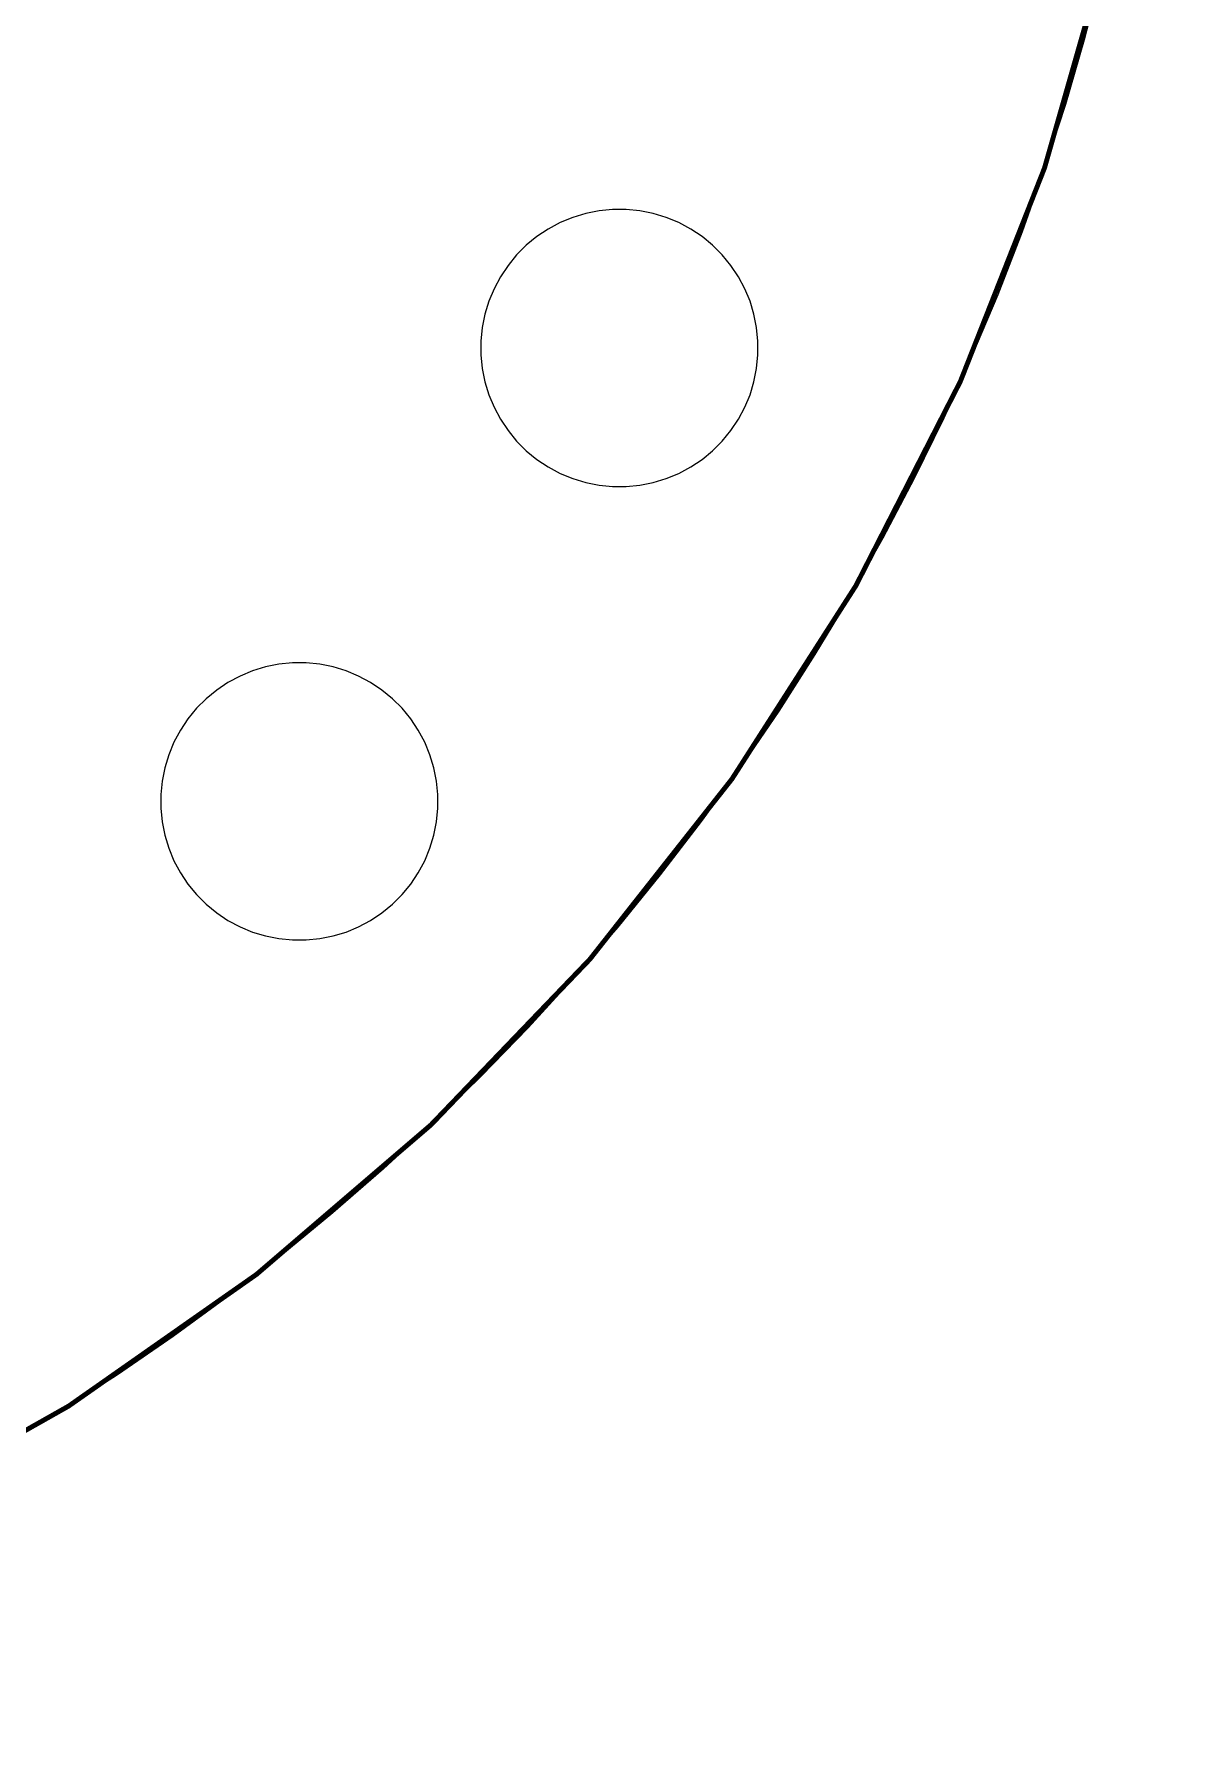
# Model space of a CAD drawing. Header units: millimetres. Extents: x 0 to 9.66, y 0 to 9.59.
# Drawn here: x 7.334 to 9.662, y -0.004 to 3.48 of the extents above; entities that cross this region are included whole.
import ezdxf

# ---------------------------------------------------------------- set-up
doc = ezdxf.new("R2010")
doc.units = ezdxf.units.MM
doc.header["$MEASUREMENT"] = 0
doc.layers.add('Mechanical1', color=6, linetype='Continuous')
doc.layers.add('TopLayer', color=1, linetype='Continuous')

msp = doc.modelspace()

# ---------------------------------------------------------------- linework, layer by layer
at = {"layer": 'Mechanical1', "const_width": 0.01}
msp.add_lwpolyline([(3.995, 0.0008, -11.497626), (5.6621, 0.0008)], format="xyb", dxfattribs=at)
at = {"layer": 'TopLayer'}
for p, q in [((9.5172, 3.602), (9.4824, 3.4687)), ((9.4824, 3.4687), (9.4437, 3.3364)), ((9.4437, 3.3364), (9.4013, 3.2053)), ((9.4013, 3.2053), (9.3552, 3.0755)), ((8.4358, 3.1052), (8.41, 3.0945)), ((8.4358, 3.1052), (8.41, 3.0945)), ((8.4624, 3.1133), (8.4358, 3.1052)), ((8.4624, 3.1133), (8.4358, 3.1052)), ((8.4897, 3.1187), (8.4624, 3.1133)), ((8.4897, 3.1187), (8.4624, 3.1133)), ((8.5174, 3.1214), (8.4897, 3.1187)), ((8.5174, 3.1214), (8.4897, 3.1187)), ((8.5314, 3.1214), (8.5174, 3.1214)), ((8.5453, 3.1214), (8.5174, 3.1214)), ((8.5453, 3.1214), (8.5314, 3.1214)), ((8.573, 3.1187), (8.5453, 3.1214)), ((8.573, 3.1187), (8.5453, 3.1214)), ((8.6003, 3.1133), (8.573, 3.1187)), ((8.6003, 3.1133), (8.573, 3.1187)), ((8.627, 3.1052), (8.6003, 3.1133)), ((8.627, 3.1052), (8.6003, 3.1133)), ((8.6527, 3.0945), (8.627, 3.1052)), ((8.6527, 3.0945), (8.627, 3.1052)), ((8.3855, 3.0814), (8.3623, 3.0659)), ((8.3855, 3.0814), (8.3623, 3.0659)), ((8.41, 3.0945), (8.3855, 3.0814)), ((8.41, 3.0945), (8.3855, 3.0814)), ((8.6773, 3.0814), (8.6527, 3.0945)), ((8.6773, 3.0814), (8.6527, 3.0945)), ((8.7004, 3.0659), (8.6773, 3.0814)), ((8.7004, 3.0659), (8.6773, 3.0814)), ((9.3552, 3.0755), (9.3054, 2.947)), ((8.3408, 3.0482), (8.3211, 3.0286)), ((8.3408, 3.0482), (8.3211, 3.0286)), ((8.3623, 3.0659), (8.3408, 3.0482)), ((8.3623, 3.0659), (8.3408, 3.0482)), ((8.722, 3.0482), (8.7004, 3.0659)), ((8.722, 3.0482), (8.7004, 3.0659)), ((8.7416, 3.0286), (8.722, 3.0482)), ((8.7416, 3.0286), (8.722, 3.0482)), ((8.3034, 3.007), (8.2879, 2.9839)), ((8.3034, 3.007), (8.2879, 2.9839)), ((8.3211, 3.0286), (8.3034, 3.007)), ((8.3211, 3.0286), (8.3034, 3.007)), ((8.7593, 3.007), (8.7416, 3.0286)), ((8.7593, 3.007), (8.7416, 3.0286)), ((8.7748, 2.9839), (8.7593, 3.007)), ((8.7748, 2.9839), (8.7593, 3.007)), ((8.2879, 2.9839), (8.2748, 2.9593)), ((8.2879, 2.9839), (8.2748, 2.9593)), ((8.7879, 2.9593), (8.7748, 2.9839)), ((8.7879, 2.9593), (8.7748, 2.9839)), ((8.2642, 2.9336), (8.2561, 2.9069)), ((8.2642, 2.9336), (8.2561, 2.9069)), ((8.2748, 2.9593), (8.2642, 2.9336)), ((8.2748, 2.9593), (8.2642, 2.9336)), ((8.7986, 2.9336), (8.7879, 2.9593)), ((8.7986, 2.9336), (8.7879, 2.9593)), ((8.8067, 2.9069), (8.7986, 2.9336)), ((8.8067, 2.9069), (8.7986, 2.9336)), ((9.3054, 2.947), (9.2519, 2.82)), ((8.2561, 2.9069), (8.2506, 2.8796)), ((8.2561, 2.9069), (8.2506, 2.8796)), ((8.8121, 2.8796), (8.8067, 2.9069)), ((8.8121, 2.8796), (8.8067, 2.9069)), ((8.2506, 2.8796), (8.2479, 2.8519)), ((8.2506, 2.8796), (8.2479, 2.8519)), ((8.8148, 2.8519), (8.8121, 2.8796)), ((8.8148, 2.8519), (8.8121, 2.8796)), ((8.2479, 2.8519), (8.2479, 2.838)), ((8.2479, 2.8519), (8.2479, 2.824)), ((8.2479, 2.838), (8.2479, 2.838)), ((8.2479, 2.838), (8.2479, 2.824)), ((8.2479, 2.824), (8.2506, 2.7963)), ((8.2479, 2.824), (8.2506, 2.7963)), ((8.8121, 2.7963), (8.8148, 2.824)), ((8.8121, 2.7963), (8.8148, 2.824)), ((8.8148, 2.838), (8.8148, 2.8519)), ((8.8148, 2.824), (8.8148, 2.8519)), ((8.8148, 2.824), (8.8148, 2.838)), ((8.2506, 2.7963), (8.2561, 2.769)), ((8.2506, 2.7963), (8.2561, 2.769)), ((8.8067, 2.769), (8.8121, 2.7963)), ((8.8067, 2.769), (8.8121, 2.7963)), ((9.2519, 2.82), (9.1949, 2.6945)), ((8.2561, 2.769), (8.2642, 2.7424)), ((8.2561, 2.769), (8.2642, 2.7424)), ((8.7986, 2.7424), (8.8067, 2.769)), ((8.7986, 2.7424), (8.8067, 2.769)), ((8.2642, 2.7424), (8.2748, 2.7166)), ((8.2642, 2.7424), (8.2748, 2.7166)), ((8.7879, 2.7166), (8.7986, 2.7424)), ((8.7879, 2.7166), (8.7986, 2.7424)), ((8.2748, 2.7166), (8.2879, 2.6921)), ((8.2748, 2.7166), (8.2879, 2.6921)), ((8.2879, 2.6921), (8.3034, 2.6689)), ((8.2879, 2.6921), (8.3034, 2.6689)), ((8.7593, 2.6689), (8.7748, 2.6921)), ((8.7593, 2.6689), (8.7748, 2.6921)), ((8.7748, 2.6921), (8.7879, 2.7166)), ((8.7748, 2.6921), (8.7879, 2.7166)), ((9.1949, 2.6945), (9.1342, 2.5708)), ((8.3034, 2.6689), (8.3211, 2.6474)), ((8.3034, 2.6689), (8.3211, 2.6474)), ((8.7416, 2.6474), (8.7593, 2.6689)), ((8.7416, 2.6474), (8.7593, 2.6689)), ((8.3211, 2.6474), (8.3408, 2.6277)), ((8.3211, 2.6474), (8.3408, 2.6277)), ((8.3408, 2.6277), (8.3623, 2.61)), ((8.3408, 2.6277), (8.3623, 2.61)), ((8.7004, 2.61), (8.722, 2.6277)), ((8.7004, 2.61), (8.722, 2.6277)), ((8.722, 2.6277), (8.7416, 2.6474)), ((8.722, 2.6277), (8.7416, 2.6474)), ((8.3623, 2.61), (8.3855, 2.5945)), ((8.3623, 2.61), (8.3855, 2.5945)), ((8.3855, 2.5945), (8.41, 2.5814)), ((8.3855, 2.5945), (8.41, 2.5814)), ((8.41, 2.5814), (8.4358, 2.5708)), ((8.41, 2.5814), (8.4358, 2.5708)), ((8.627, 2.5708), (8.6527, 2.5814)), ((8.627, 2.5708), (8.6527, 2.5814)), ((8.6527, 2.5814), (8.6773, 2.5945)), ((8.6527, 2.5814), (8.6773, 2.5945)), ((8.6773, 2.5945), (8.7004, 2.61)), ((8.6773, 2.5945), (8.7004, 2.61)), ((8.4358, 2.5708), (8.4624, 2.5627)), ((8.4358, 2.5708), (8.4624, 2.5627)), ((8.4624, 2.5627), (8.4897, 2.5572)), ((8.4624, 2.5627), (8.4897, 2.5572)), ((8.4897, 2.5572), (8.5174, 2.5545)), ((8.4897, 2.5572), (8.5174, 2.5545)), ((8.5174, 2.5545), (8.5314, 2.5545)), ((8.5174, 2.5545), (8.5453, 2.5545)), ((8.5314, 2.5545), (8.5453, 2.5545)), ((8.5453, 2.5545), (8.573, 2.5572)), ((8.5453, 2.5545), (8.573, 2.5572)), ((8.573, 2.5572), (8.6003, 2.5627)), ((8.573, 2.5572), (8.6003, 2.5627)), ((8.6003, 2.5627), (8.627, 2.5708)), ((8.6003, 2.5627), (8.627, 2.5708)), ((9.1342, 2.5708), (9.0701, 2.4488)), ((9.0701, 2.4488), (9.0025, 2.3287)), ((9.0025, 2.3287), (8.9315, 2.2106)), ((8.9315, 2.2106), (8.8572, 2.0945)), ((7.7551, 2.1666), (7.7305, 2.1535)), ((7.7551, 2.1666), (7.7305, 2.1535)), ((7.7808, 2.1773), (7.7551, 2.1666)), ((7.7808, 2.1773), (7.7551, 2.1666)), ((7.8075, 2.1854), (7.7808, 2.1773)), ((7.8075, 2.1854), (7.7808, 2.1773)), ((7.8348, 2.1908), (7.8075, 2.1854)), ((7.8348, 2.1908), (7.8075, 2.1854)), ((7.8625, 2.1936), (7.8348, 2.1908)), ((7.8625, 2.1936), (7.8348, 2.1908)), ((7.8764, 2.1936), (7.8625, 2.1936)), ((7.8903, 2.1936), (7.8625, 2.1936)), ((7.8903, 2.1936), (7.8764, 2.1936)), ((7.9181, 2.1908), (7.8903, 2.1936)), ((7.9181, 2.1908), (7.8903, 2.1936)), ((7.9454, 2.1854), (7.9181, 2.1908)), ((7.9454, 2.1854), (7.9181, 2.1908)), ((7.972, 2.1773), (7.9454, 2.1854)), ((7.972, 2.1773), (7.9454, 2.1854)), ((7.9977, 2.1666), (7.972, 2.1773)), ((7.9977, 2.1666), (7.972, 2.1773)), ((8.0223, 2.1535), (7.9977, 2.1666)), ((8.0223, 2.1535), (7.9977, 2.1666)), ((7.7074, 2.138), (7.6858, 2.1204)), ((7.7074, 2.138), (7.6858, 2.1204)), ((7.7305, 2.1535), (7.7074, 2.138)), ((7.7305, 2.1535), (7.7074, 2.138)), ((8.0455, 2.138), (8.0223, 2.1535)), ((8.0455, 2.138), (8.0223, 2.1535)), ((8.067, 2.1204), (8.0455, 2.138)), ((8.067, 2.1204), (8.0455, 2.138)), ((7.6661, 2.1007), (7.6485, 2.0792)), ((7.6661, 2.1007), (7.6485, 2.0792)), ((7.6858, 2.1204), (7.6661, 2.1007)), ((7.6858, 2.1204), (7.6661, 2.1007)), ((8.0867, 2.1007), (8.067, 2.1204)), ((8.0867, 2.1007), (8.067, 2.1204)), ((8.1044, 2.0792), (8.0867, 2.1007)), ((8.1044, 2.0792), (8.0867, 2.1007)), ((8.8572, 2.0945), (8.7796, 1.9807)), ((7.633, 2.056), (7.6199, 2.0314)), ((7.633, 2.056), (7.6199, 2.0314)), ((7.6485, 2.0792), (7.633, 2.056)), ((7.6485, 2.0792), (7.633, 2.056)), ((8.1198, 2.056), (8.1044, 2.0792)), ((8.1198, 2.056), (8.1044, 2.0792)), ((8.133, 2.0314), (8.1198, 2.056)), ((8.133, 2.0314), (8.1198, 2.056)), ((7.6199, 2.0314), (7.6092, 2.0057)), ((7.6199, 2.0314), (7.6092, 2.0057)), ((8.1436, 2.0057), (8.133, 2.0314)), ((8.1436, 2.0057), (8.133, 2.0314)), ((7.6092, 2.0057), (7.6011, 1.9791)), ((7.6092, 2.0057), (7.6011, 1.9791)), ((8.1517, 1.9791), (8.1436, 2.0057)), ((8.1517, 1.9791), (8.1436, 2.0057)), ((7.5957, 1.9517), (7.593, 1.924)), ((7.5957, 1.9517), (7.593, 1.924)), ((7.6011, 1.9791), (7.5957, 1.9517)), ((7.6011, 1.9791), (7.5957, 1.9517)), ((8.1571, 1.9517), (8.1517, 1.9791)), ((8.1571, 1.9517), (8.1517, 1.9791)), ((8.1599, 1.924), (8.1571, 1.9517)), ((8.1599, 1.924), (8.1571, 1.9517)), ((8.7796, 1.9807), (8.6988, 1.8691)), ((7.593, 1.924), (7.593, 1.9101)), ((7.593, 1.924), (7.593, 1.8962)), ((8.1599, 1.9101), (8.1599, 1.924)), ((8.1599, 1.8962), (8.1599, 1.924)), ((7.593, 1.9101), (7.593, 1.9101)), ((7.593, 1.9101), (7.593, 1.8962)), ((7.593, 1.8962), (7.5957, 1.8685)), ((7.593, 1.8962), (7.5957, 1.8685)), ((8.1571, 1.8685), (8.1599, 1.8962)), ((8.1571, 1.8685), (8.1599, 1.8962)), ((8.1599, 1.8962), (8.1599, 1.9101)), ((7.5957, 1.8685), (7.6011, 1.8411)), ((7.5957, 1.8685), (7.6011, 1.8411)), ((8.1517, 1.8411), (8.1571, 1.8685)), ((8.1517, 1.8411), (8.1571, 1.8685)), ((8.6988, 1.8691), (8.6148, 1.7598)), ((7.6011, 1.8411), (7.6092, 1.8145)), ((7.6011, 1.8411), (7.6092, 1.8145)), ((7.6092, 1.8145), (7.6199, 1.7888)), ((7.6092, 1.8145), (7.6199, 1.7888)), ((8.133, 1.7888), (8.1436, 1.8145)), ((8.133, 1.7888), (8.1436, 1.8145)), ((8.1436, 1.8145), (8.1517, 1.8411)), ((8.1436, 1.8145), (8.1517, 1.8411)), ((7.6199, 1.7888), (7.633, 1.7642)), ((7.6199, 1.7888), (7.633, 1.7642)), ((8.1198, 1.7642), (8.133, 1.7888)), ((8.1198, 1.7642), (8.133, 1.7888)), ((7.633, 1.7642), (7.6485, 1.741)), ((7.633, 1.7642), (7.6485, 1.741)), ((8.1044, 1.741), (8.1198, 1.7642)), ((8.1044, 1.741), (8.1198, 1.7642)), ((8.6148, 1.7598), (8.5278, 1.653)), ((7.6485, 1.741), (7.6661, 1.7195)), ((7.6485, 1.741), (7.6661, 1.7195)), ((7.6661, 1.7195), (7.6858, 1.6998)), ((7.6661, 1.7195), (7.6858, 1.6998)), ((8.067, 1.6998), (8.0867, 1.7195)), ((8.067, 1.6998), (8.0867, 1.7195)), ((8.0867, 1.7195), (8.1044, 1.741)), ((8.0867, 1.7195), (8.1044, 1.741)), ((7.6858, 1.6998), (7.7074, 1.6822)), ((7.6858, 1.6998), (7.7074, 1.6822)), ((7.7074, 1.6822), (7.7305, 1.6667)), ((7.7074, 1.6822), (7.7305, 1.6667)), ((8.0223, 1.6667), (8.0455, 1.6822)), ((8.0223, 1.6667), (8.0455, 1.6822)), ((8.0455, 1.6822), (8.067, 1.6998)), ((8.0455, 1.6822), (8.067, 1.6998)), ((7.7305, 1.6667), (7.7551, 1.6536)), ((7.7305, 1.6667), (7.7551, 1.6536)), ((7.7551, 1.6536), (7.7808, 1.6429)), ((7.7551, 1.6536), (7.7808, 1.6429)), ((7.7808, 1.6429), (7.8075, 1.6348)), ((7.7808, 1.6429), (7.8075, 1.6348)), ((7.9454, 1.6348), (7.972, 1.6429)), ((7.9454, 1.6348), (7.972, 1.6429)), ((7.972, 1.6429), (7.9977, 1.6536)), ((7.972, 1.6429), (7.9977, 1.6536)), ((7.9977, 1.6536), (8.0223, 1.6667)), ((7.9977, 1.6536), (8.0223, 1.6667)), ((8.5278, 1.653), (8.4377, 1.5487)), ((7.8075, 1.6348), (7.8348, 1.6294)), ((7.8075, 1.6348), (7.8348, 1.6294)), ((7.8348, 1.6294), (7.8625, 1.6266)), ((7.8348, 1.6294), (7.8625, 1.6266)), ((7.8625, 1.6266), (7.8764, 1.6266)), ((7.8625, 1.6266), (7.8903, 1.6266)), ((7.8764, 1.6266), (7.8903, 1.6266)), ((7.8903, 1.6266), (7.9181, 1.6294)), ((7.8903, 1.6266), (7.9181, 1.6294)), ((7.9181, 1.6294), (7.9454, 1.6348)), ((7.9181, 1.6294), (7.9454, 1.6348)), ((8.4377, 1.5487), (8.3447, 1.447)), ((8.3447, 1.447), (8.2488, 1.348)), ((8.2488, 1.348), (8.1502, 1.2518)), ((8.1502, 1.2518), (8.0488, 1.1584)), ((8.0488, 1.1584), (7.9448, 1.068)), ((7.9448, 1.068), (7.8383, 0.9806)), ((7.8383, 0.9806), (7.7293, 0.8962)), ((7.7293, 0.8962), (7.618, 0.815)), ((7.618, 0.815), (7.5044, 0.737)), ((7.5044, 0.737), (7.3886, 0.6623)), ((7.3886, 0.6623), (7.2707, 0.5909))]:
    msp.add_line(p, q, dxfattribs=at)

doc.saveas('drawing.dxf')
